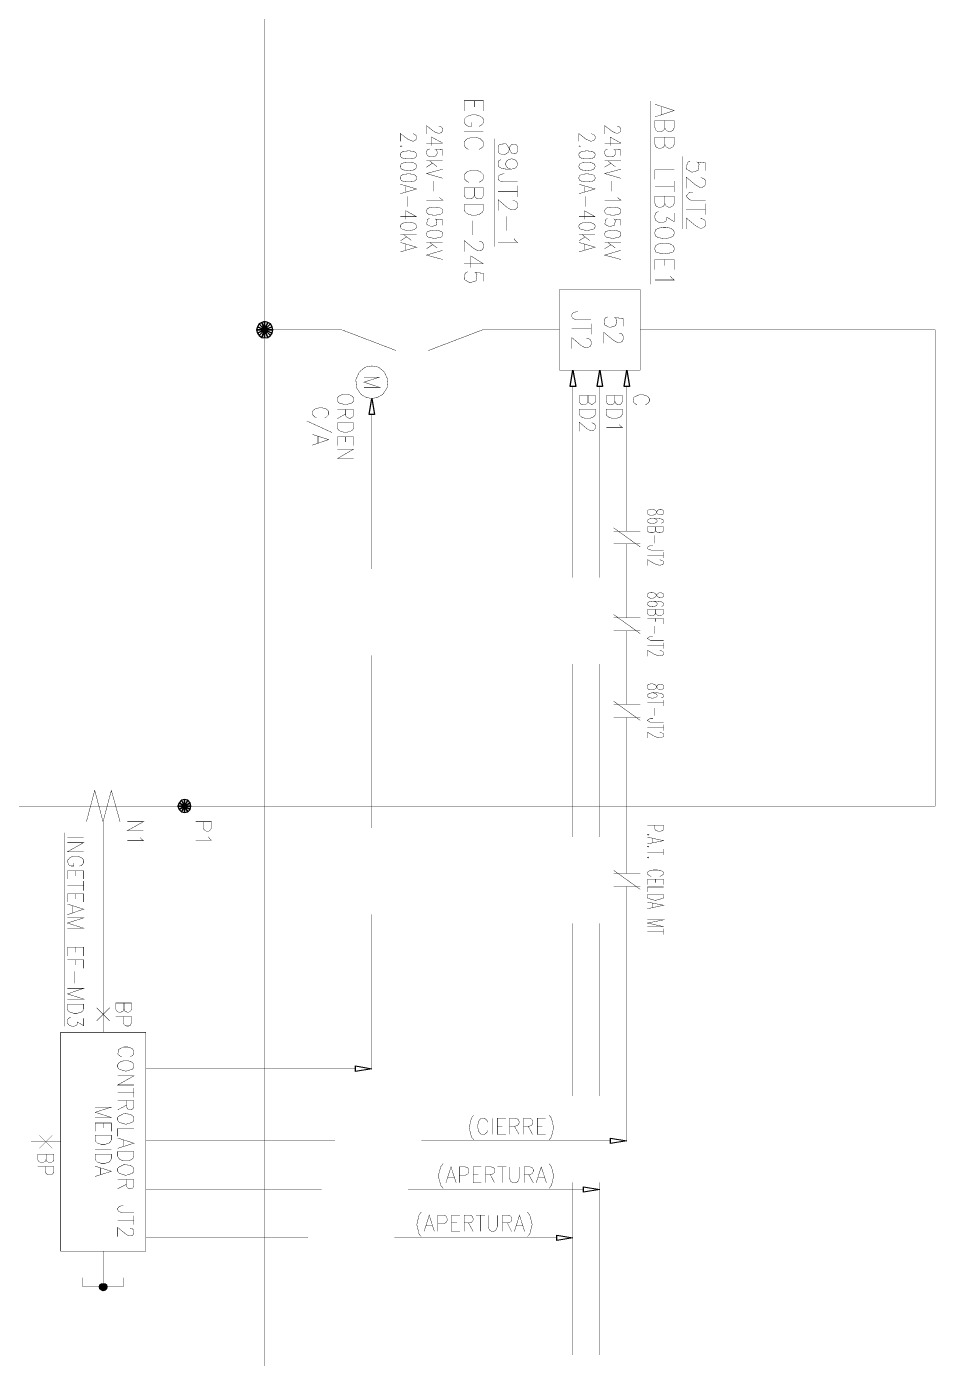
# Model space of a CAD drawing. Extents: x 0.1 to 11.6, y 0.2 to 16.4.
# Drawn here: x 5.572 to 7.485, y 4.385 to 7.188 of the extents above; entities that cross this region are included whole.
import ezdxf

# ---------------------------------------------------------------- set-up
doc = ezdxf.new("R2010")
doc.units = 0
doc.header["$MEASUREMENT"] = 0

msp = doc.modelspace()

# ---------------------------------------------------------------- linework, layer by layer
at = {"color": 0, "const_width": 0.000833}
for points in [[(6.07335, 2.41581), (6.07335, 15.81)], [(6.49333, 7.0325), (6.53418, 7.0325), (6.53418, 7.01079)], [(6.49333, 7.0325), (6.49333, 7.01079)], [(6.51497, 7.0325), (6.51497, 7.01915)], [(6.88667, 7.03163), (6.88667, 6.64583)], [(6.89501, 7.02501), (6.93582, 7.01167), (6.89501, 6.99832)], [(6.90831, 7.01997), (6.90831, 7.00331)], [(6.44, 6.97831), (6.44168, 6.97831), (6.44499, 6.97749), (6.44667, 6.97581), (6.44835, 6.97331), (6.44835, 6.96913), (6.44667, 6.96664), (6.44499, 6.965), (6.44168, 6.96414), (6.43832, 6.96414), (6.435, 6.965), (6.43001, 6.9675), (6.41417, 6.97999), (6.41417, 6.96246)], [(6.52501, 6.97831), (6.52832, 6.97999), (6.5325, 6.98335), (6.53418, 6.98665), (6.53418, 6.99333), (6.5325, 6.99582), (6.52832, 6.99914), (6.52501, 7.00082), (6.51915, 7.0025), (6.50917, 7.0025), (6.50331, 7.00082), (6.49918, 6.99914), (6.49333, 6.99333), (6.49333, 6.98665), (6.49582, 6.98335), (6.49918, 6.97999), (6.50331, 6.97831), (6.50917, 6.97831), (6.50917, 6.98665)], [(6.815, 6.97831), (6.81668, 6.97831), (6.81999, 6.97749), (6.82167, 6.97581), (6.82335, 6.97331), (6.82335, 6.96913), (6.82167, 6.96664), (6.81999, 6.965), (6.81668, 6.96414), (6.81332, 6.96414), (6.81082, 6.965), (6.80583, 6.9675), (6.78917, 6.97999), (6.78917, 6.96246)], [(6.89501, 6.99083), (6.93582, 6.99083), (6.93582, 6.97581), (6.93332, 6.97081), (6.93164, 6.96913), (6.92751, 6.9675), (6.92415, 6.9675), (6.91997, 6.96913), (6.91835, 6.97081), (6.91585, 6.97581), (6.91585, 6.99083)], [(6.91585, 6.97581), (6.91417, 6.97081), (6.91249, 6.96913), (6.90831, 6.9675), (6.9025, 6.9675), (6.89833, 6.96913), (6.89665, 6.97081), (6.89501, 6.97581), (6.89501, 6.99083)], [(6.38585, 6.96246), (6.38747, 6.96246), (6.38997, 6.96083), (6.39165, 6.95996), (6.39333, 6.95747), (6.39333, 6.95247), (6.39165, 6.94997), (6.38997, 6.94917), (6.38747, 6.94749), (6.38417, 6.94749), (6.38086, 6.94917), (6.37582, 6.95079), (6.35915, 6.96332), (6.35915, 6.94667)], [(6.44835, 6.94331), (6.42503, 6.95583), (6.42503, 6.9375)], [(6.53418, 6.96664), (6.49333, 6.96664)], [(6.52501, 6.92996), (6.52832, 6.93164), (6.5325, 6.935), (6.53381, 6.93707), (6.53381, 6.94607), (6.52707, 6.95258), (6.52501, 6.95335), (6.51915, 6.95497), (6.50917, 6.95497), (6.50331, 6.95335), (6.49918, 6.95167), (6.49582, 6.94829), (6.49333, 6.94499), (6.49333, 6.93832), (6.49582, 6.935), (6.49918, 6.93164), (6.50331, 6.92996)], [(6.55664, 6.95247), (6.55664, 6.72499)], [(6.76085, 6.96246), (6.76247, 6.96246), (6.76753, 6.95996), (6.76915, 6.95747), (6.76915, 6.95247), (6.76753, 6.94997), (6.76247, 6.94749), (6.75917, 6.94749), (6.75586, 6.94917), (6.75082, 6.95079), (6.73503, 6.96332), (6.73503, 6.94667)], [(6.82335, 6.94331), (6.80083, 6.95583), (6.80083, 6.9375)], [(6.89501, 6.95583), (6.93582, 6.95583), (6.93582, 6.94081), (6.93332, 6.93582), (6.93164, 6.93414), (6.92751, 6.93251), (6.92415, 6.93251), (6.91997, 6.93414), (6.91835, 6.93582), (6.91585, 6.94081), (6.91585, 6.95583)], [(6.91585, 6.94081), (6.91417, 6.93582), (6.91249, 6.93414), (6.90831, 6.93251), (6.9025, 6.93251), (6.89833, 6.93414), (6.89665, 6.93582), (6.89501, 6.94081), (6.89501, 6.95583)], [(6.44835, 6.94331), (6.41417, 6.94331)], [(6.44835, 6.91667), (6.44835, 6.92914), (6.43332, 6.92996), (6.435, 6.92914), (6.43668, 6.92497), (6.43668, 6.92165), (6.435, 6.91749), (6.43164, 6.91499), (6.42665, 6.91417), (6.42333, 6.91417), (6.41917, 6.91499), (6.41585, 6.91749), (6.41417, 6.92165), (6.41417, 6.92497), (6.41585, 6.92914), (6.41749, 6.92996), (6.42085, 6.93083)], [(6.82335, 6.94331), (6.78917, 6.94331)], [(6.82335, 6.91667), (6.82335, 6.92914), (6.80919, 6.92996), (6.81082, 6.92914), (6.81168, 6.92497), (6.81168, 6.92165), (6.81082, 6.91749), (6.80751, 6.91499), (6.80251, 6.91417), (6.79915, 6.91417), (6.79417, 6.91499), (6.79085, 6.91749), (6.78917, 6.92165), (6.78917, 6.92497), (6.79085, 6.92914), (6.79249, 6.92996), (6.79585, 6.93083)], [(6.44835, 6.90582), (6.41417, 6.90582)], [(6.42665, 6.90082), (6.41417, 6.89247)], [(6.43668, 6.89333), (6.42085, 6.90582)], [(6.5925, 6.88829), (6.58664, 6.88997), (6.58251, 6.89333), (6.58083, 6.89833), (6.58083, 6.89996), (6.58251, 6.905), (6.58664, 6.90831), (6.5925, 6.91), (6.59418, 6.91), (6.59999, 6.90831), (6.60417, 6.905), (6.60585, 6.89996), (6.60585, 6.89833), (6.60417, 6.89333), (6.59999, 6.88997), (6.5925, 6.88829), (6.58251, 6.88829), (6.57249, 6.88997), (6.56668, 6.89333), (6.565, 6.89833), (6.565, 6.90164), (6.56668, 6.90663), (6.57086, 6.90831)], [(6.82335, 6.90582), (6.78917, 6.90582)], [(6.80251, 6.90082), (6.78917, 6.89247)], [(6.81168, 6.89333), (6.79585, 6.90582)], [(6.95247, 6.91499), (6.95247, 6.76247)], [(7.00168, 6.88499), (7.00168, 6.90164), (6.98415, 6.90332), (6.98665, 6.90164), (6.98807, 6.89839), (6.98589, 6.88574), (6.97319, 6.88178), (6.96181, 6.88818), (6.96283, 6.90061), (6.965, 6.90332), (6.96918, 6.905)], [(6.44835, 6.88829), (6.41417, 6.87913), (6.44835, 6.86914)], [(6.52501, 6.86083), (6.52832, 6.86247), (6.5325, 6.86583), (6.53381, 6.86789), (6.53381, 6.8769), (6.52707, 6.8834), (6.52501, 6.88417), (6.51915, 6.88579), (6.50917, 6.88579), (6.50331, 6.88417), (6.49918, 6.88249), (6.49582, 6.87918), (6.49333, 6.87582), (6.49333, 6.86914), (6.49582, 6.86583), (6.49918, 6.86247), (6.50331, 6.86083)], [(6.60585, 6.86165), (6.57497, 6.86165), (6.56917, 6.86333), (6.56668, 6.86496), (6.565, 6.86833), (6.565, 6.87164), (6.56668, 6.875), (6.56917, 6.87663), (6.57497, 6.87831), (6.57835, 6.87831)], [(6.82335, 6.88829), (6.78917, 6.87913), (6.82335, 6.86914)], [(6.93582, 6.88667), (6.89501, 6.88667), (6.89501, 6.86664)], [(6.99164, 6.87001), (6.99414, 6.87001), (6.9975, 6.86833), (7, 6.86664), (7.00168, 6.86333), (7.00168, 6.85667), (7, 6.85331), (6.9975, 6.85167), (6.99414, 6.84999), (6.99001, 6.84999), (6.98665, 6.85167), (6.98085, 6.85499), (6.96083, 6.87164), (6.96083, 6.84831)], [(6.35915, 6.85667), (6.39333, 6.84663), (6.35915, 6.83664)], [(6.37082, 6.85249), (6.37082, 6.84082)], [(6.42833, 6.86333), (6.42833, 6.84164)], [(6.49333, 6.84918), (6.53418, 6.84918), (6.53418, 6.83415), (6.5325, 6.82915), (6.53082, 6.82747), (6.52664, 6.82579), (6.52251, 6.82579), (6.51915, 6.82747), (6.51665, 6.82915), (6.51497, 6.83415), (6.51497, 6.84918)], [(6.51497, 6.83415), (6.51335, 6.82915), (6.51085, 6.82747), (6.50749, 6.82579), (6.50168, 6.82579), (6.4975, 6.82747), (6.49582, 6.82915), (6.49333, 6.83415), (6.49333, 6.84918)], [(6.60585, 6.84164), (6.565, 6.84164)], [(6.60585, 6.85331), (6.60585, 6.82997)], [(6.73503, 6.85667), (6.76915, 6.84663), (6.73503, 6.83664)], [(6.74669, 6.85249), (6.74669, 6.84082)], [(6.80414, 6.86333), (6.80414, 6.84164)], [(6.93582, 6.85167), (6.89501, 6.85167)], [(6.93582, 6.86333), (6.93582, 6.84)], [(7.00168, 6.82329), (6.97081, 6.82329), (6.96804, 6.82374), (6.96067, 6.83165), (6.96804, 6.83963), (6.97081, 6.84), (6.97499, 6.84)], [(6.37418, 6.83083), (6.37418, 6.80914)], [(6.44168, 6.82915), (6.44336, 6.82667), (6.44835, 6.82329), (6.41417, 6.82329)], [(6.59581, 6.82249), (6.59831, 6.82249), (6.60167, 6.82081), (6.60417, 6.81917), (6.60585, 6.81581), (6.60585, 6.80914), (6.60417, 6.80583), (6.60167, 6.80414), (6.59831, 6.80246), (6.59418, 6.80246), (6.59, 6.80414), (6.58415, 6.80751), (6.565, 6.82417), (6.565, 6.80083)], [(6.74918, 6.83083), (6.74918, 6.80914)], [(6.81668, 6.82915), (6.81836, 6.82667), (6.82335, 6.82329), (6.78917, 6.82329)], [(6.89501, 6.83165), (6.93582, 6.83165), (6.93582, 6.81668), (6.93332, 6.81164), (6.93164, 6.81), (6.92751, 6.80832), (6.92415, 6.80832), (6.91997, 6.81), (6.91835, 6.81164), (6.91585, 6.81668), (6.91585, 6.83165)], [(6.91585, 6.81668), (6.91417, 6.81164), (6.91249, 6.81), (6.90831, 6.80832), (6.9025, 6.80832), (6.89833, 6.81), (6.89665, 6.81164), (6.89501, 6.81668), (6.89501, 6.83165)], [(7.00168, 6.81581), (7.00168, 6.79249)], [(6.39333, 6.78831), (6.35915, 6.78831)], [(6.39333, 6.78831), (6.37082, 6.80083), (6.37082, 6.7825)], [(6.44835, 6.76997), (6.44835, 6.78163), (6.43332, 6.78331), (6.435, 6.78163), (6.43614, 6.77951), (6.43463, 6.77035), (6.42421, 6.76742), (6.41476, 6.77203), (6.41581, 6.78142), (6.41749, 6.78331), (6.42085, 6.78413)], [(6.58251, 6.78917), (6.58251, 6.75917)], [(6.76915, 6.78831), (6.73503, 6.78831)], [(6.76915, 6.78831), (6.74669, 6.80083), (6.74669, 6.7825)], [(6.82335, 6.76997), (6.82335, 6.78163), (6.80919, 6.78331), (6.81082, 6.78163), (6.81179, 6.77924), (6.80951, 6.76992), (6.79893, 6.76736), (6.78971, 6.77235), (6.79081, 6.78153), (6.79249, 6.78331), (6.79585, 6.78413)], [(6.93582, 6.79585), (6.93582, 6.7775), (6.91997, 6.78749), (6.91997, 6.7825), (6.91835, 6.77914), (6.91585, 6.7775), (6.91, 6.77582), (6.90668, 6.77582), (6.90082, 6.7775), (6.89665, 6.78082), (6.89501, 6.78581), (6.89501, 6.79081), (6.89665, 6.79585), (6.89833, 6.79747), (6.9025, 6.79915)], [(7.00168, 6.80414), (6.96083, 6.80414)], [(6.99164, 6.78413), (6.99414, 6.78413), (6.9975, 6.7825), (7, 6.78082), (7.00168, 6.7775), (7.00168, 6.77083), (7, 6.76747), (6.9975, 6.76585), (6.99414, 6.76417), (6.99001, 6.76417), (6.98665, 6.76585), (6.98085, 6.76915), (6.96083, 6.78581), (6.96083, 6.76247)], [(6.51085, 6.78), (6.51085, 6.75)], [(6.39333, 6.75082), (6.35915, 6.75082)], [(6.3725, 6.74582), (6.35915, 6.73747)], [(6.35915, 6.73415), (6.39333, 6.72412), (6.35915, 6.71414)], [(6.38249, 6.73833), (6.36583, 6.75082)], [(6.37082, 6.72999), (6.37082, 6.71832)], [(6.44835, 6.73415), (6.41417, 6.73415)], [(6.42665, 6.72917), (6.41417, 6.72081)], [(6.43668, 6.7225), (6.42085, 6.73415)], [(6.52501, 6.73665), (6.52664, 6.73665), (6.53082, 6.73497), (6.5325, 6.73329), (6.53418, 6.72999), (6.53418, 6.72331), (6.5325, 6.72), (6.53082, 6.71832), (6.52664, 6.71664), (6.52251, 6.71664), (6.51915, 6.71832), (6.51335, 6.72163), (6.49333, 6.73833), (6.49333, 6.715)], [(6.59831, 6.74246), (6.59999, 6.73915), (6.60585, 6.73415), (6.565, 6.73415)], [(6.76915, 6.75082), (6.73503, 6.75082)], [(6.74832, 6.74582), (6.73503, 6.73747)], [(6.73503, 6.73415), (6.76915, 6.72412), (6.73503, 6.71414)], [(6.75749, 6.73833), (6.74164, 6.75082)], [(6.74669, 6.72999), (6.74669, 6.71832)], [(6.82335, 6.73415), (6.78917, 6.73415)], [(6.80251, 6.72917), (6.78917, 6.72081)], [(6.81168, 6.7225), (6.79585, 6.73415)], [(6.44835, 6.7175), (6.41417, 6.70747), (6.44835, 6.69829)], [(6.53418, 6.68913), (6.50749, 6.70583), (6.50749, 6.68083)], [(6.82335, 6.7175), (6.78917, 6.70747), (6.82335, 6.69829)], [(6.53418, 6.68913), (6.49333, 6.68913)], [(6.53418, 6.6525), (6.53418, 6.66917), (6.51665, 6.67079), (6.51915, 6.66917), (6.52056, 6.6659), (6.51839, 6.65326), (6.50569, 6.64925), (6.49431, 6.65565), (6.49533, 6.66808), (6.4975, 6.67079), (6.50168, 6.67247)], [(6.89501, 6.69829), (6.93582, 6.69829), (6.93582, 6.67665)], [(6.89501, 6.69829), (6.89501, 6.67665)], [(6.91585, 6.69829), (6.91585, 6.685)], [(6.92751, 6.66331), (6.93001, 6.66), (6.93582, 6.655), (6.89501, 6.655)], [(6.76085, 6.57167), (6.72999, 6.57167), (6.72418, 6.57329), (6.72168, 6.57497), (6.72, 6.57835), (6.72, 6.58165), (6.72168, 6.58496), (6.72418, 6.58664), (6.72999, 6.58832), (6.73335, 6.58832)], [(6.76085, 6.56332), (6.76085, 6.54081)], [(6.82835, 6.55751), (6.82835, 6.57417), (6.81082, 6.57579), (6.81332, 6.57417), (6.81472, 6.57113), (6.81267, 6.55892), (6.79986, 6.55501), (6.78836, 6.56114), (6.7895, 6.57324), (6.79167, 6.57579), (6.79585, 6.57747)], [(6.07335, 6.54997), (6.23665, 6.54997)], [(6.23665, 6.54997), (6.34999, 6.50667)], [(6.53168, 6.54997), (6.41835, 6.50667)], [(6.69417, 6.54997), (6.53168, 6.54997)], [(6.76085, 6.55246), (6.72, 6.55246)], [(6.75082, 6.5325), (6.75331, 6.5325), (6.75667, 6.53082), (6.75917, 6.52914), (6.76085, 6.52582), (6.76085, 6.51915), (6.75917, 6.51585), (6.75667, 6.51417), (6.75331, 6.51247), (6.74918, 6.51247), (6.74501, 6.51417), (6.73915, 6.51747), (6.72, 6.53413), (6.72, 6.51079)], [(6.81917, 6.54329), (6.82086, 6.54329), (6.82497, 6.54167), (6.82667, 6.53999), (6.82835, 6.53668), (6.82835, 6.53), (6.82667, 6.52664), (6.82497, 6.52496), (6.82086, 6.52333), (6.81668, 6.52333), (6.81332, 6.52496), (6.80751, 6.52832), (6.78749, 6.54497), (6.78749, 6.52165)], [(6.86415, 6.54997), (7.02669, 6.54997)], [(7.48503, 6.54997), (7.02669, 6.54997)], [(7.48503, 5.54747), (7.48503, 6.54997)], [(6.2825, 6.45079), (6.31581, 6.45079), (6.2825, 6.44), (6.31581, 6.42914), (6.2825, 6.42914)], [(6.7225, 6.43083), (6.7225, 6.02832)], [(6.77919, 6.43083), (6.77919, 6.02832)], [(6.83583, 6.43083), (6.83583, 6.12663)], [(6.73583, 6.41168), (6.77001, 6.41168), (6.77001, 6.40001), (6.76947, 6.39779), (6.7621, 6.39231), (6.75467, 6.39779), (6.75418, 6.40001), (6.75418, 6.41168)], [(6.75418, 6.40001), (6.7525, 6.39583), (6.75082, 6.39415), (6.7475, 6.39247), (6.74251, 6.39247), (6.73915, 6.39415), (6.73753, 6.39583), (6.73583, 6.40001), (6.73583, 6.41168)], [(6.79249, 6.41168), (6.82667, 6.41168), (6.82667, 6.40001), (6.82497, 6.39583), (6.82335, 6.39415), (6.81999, 6.39247), (6.81749, 6.39247), (6.81418, 6.39415), (6.8125, 6.39583), (6.81082, 6.40001), (6.81082, 6.41168)], [(6.81082, 6.40001), (6.80919, 6.39583), (6.80751, 6.39415), (6.80414, 6.39247), (6.79915, 6.39247), (6.79585, 6.39415), (6.79417, 6.39583), (6.79249, 6.40001), (6.79249, 6.41168)], [(6.875, 6.39247), (6.87831, 6.39415), (6.88167, 6.39665), (6.88336, 6.40001), (6.88336, 6.405), (6.88167, 6.40831), (6.87831, 6.41081), (6.875, 6.41168), (6.87082, 6.41331), (6.86253, 6.41331), (6.86035, 6.41282), (6.85107, 6.40853), (6.84961, 6.39893), (6.85086, 6.39665), (6.85417, 6.39415), (6.85747, 6.39247)], [(6.19997, 6.36583), (6.20335, 6.36664), (6.20665, 6.36996), (6.20833, 6.3725), (6.20833, 6.37831), (6.20665, 6.38081), (6.20335, 6.38331), (6.19997, 6.38499), (6.19499, 6.38579), (6.1875, 6.38579), (6.18251, 6.38499), (6.17914, 6.38331), (6.17583, 6.38081), (6.17415, 6.37831), (6.17415, 6.3725), (6.17583, 6.36996), (6.17914, 6.36664), (6.18251, 6.36583)], [(6.22667, 6.38249), (6.26085, 6.38249), (6.26085, 6.36996), (6.2601, 6.36783), (6.2525, 6.36317), (6.24485, 6.36783), (6.24414, 6.36996), (6.24414, 6.38249)], [(6.24414, 6.37332), (6.22667, 6.36333)], [(6.29915, 6.37164), (6.29915, 6.04665)], [(6.215, 6.33415), (6.16249, 6.35829)], [(6.76167, 6.35417), (6.76335, 6.35417), (6.76833, 6.35167), (6.77001, 6.34831), (6.77001, 6.34332), (6.76833, 6.34082), (6.76665, 6.33914), (6.76335, 6.33751), (6.75999, 6.33751), (6.75749, 6.33914), (6.7525, 6.34164), (6.73583, 6.35579), (6.73583, 6.33664)], [(6.81999, 6.35167), (6.82167, 6.34831), (6.82667, 6.345), (6.79249, 6.345)], [(6.17415, 6.32997), (6.20833, 6.31917), (6.17415, 6.30746)], [(6.18582, 6.32579), (6.18582, 6.31164)], [(6.22667, 6.32497), (6.26085, 6.32497), (6.26085, 6.30664)], [(6.22667, 6.32497), (6.22667, 6.30664)], [(6.24414, 6.32497), (6.24414, 6.31413)], [(6.22667, 6.29915), (6.26085, 6.29915), (6.22667, 6.27914), (6.26085, 6.27914)], [(6.90831, 6.14333), (6.91168, 6.14415), (6.91336, 6.14665), (6.91336, 6.14833), (6.91168, 6.15082), (6.90668, 6.1525), (6.89833, 6.15332), (6.89085, 6.15332), (6.88417, 6.1525), (6.88086, 6.15082), (6.87918, 6.14833), (6.87918, 6.14746), (6.88086, 6.14497), (6.88417, 6.14333), (6.88917, 6.14247), (6.89085, 6.14247), (6.89501, 6.14333), (6.89833, 6.14497), (6.90001, 6.14746), (6.90001, 6.14833), (6.89833, 6.15082), (6.89501, 6.1525), (6.89085, 6.15332)], [(6.86415, 6.09332), (6.80832, 6.13331)], [(6.86415, 6.12663), (6.80832, 6.12663)], [(6.87918, 6.13579), (6.91336, 6.13579), (6.91336, 6.1275), (6.91168, 6.125), (6.91, 6.12414), (6.90668, 6.12332), (6.90332, 6.12332), (6.90001, 6.12414), (6.89833, 6.125), (6.89665, 6.1275), (6.89665, 6.13579)], [(6.89665, 6.1275), (6.89501, 6.125), (6.89333, 6.12414), (6.89085, 6.12332), (6.88585, 6.12332), (6.88249, 6.12414), (6.88086, 6.125), (6.87918, 6.1275), (6.87918, 6.13579)], [(6.89333, 6.11751), (6.89333, 6.10081)], [(6.86415, 6.09999), (6.80832, 6.09999)], [(6.83583, 5.94417), (6.83583, 6.09999)], [(6.91336, 6.08664), (6.88747, 6.08664), (6.88249, 6.08751), (6.88086, 6.08832), (6.87918, 6.09082), (6.87918, 6.0925), (6.88086, 6.09413), (6.88249, 6.095), (6.88747, 6.09581), (6.89085, 6.09581)], [(6.91336, 6.08247), (6.91336, 6.06999)], [(6.91336, 6.07585), (6.87918, 6.07585)], [(6.905, 6.06581), (6.90668, 6.06581), (6.91, 6.065), (6.91168, 6.06413), (6.91336, 6.06164), (6.91336, 6.05832), (6.91168, 6.05664), (6.91, 6.05583), (6.90668, 6.05501), (6.90332, 6.05501), (6.90001, 6.05583), (6.89501, 6.05751), (6.87918, 6.06668), (6.87918, 6.05414)], [(6.90831, 5.96832), (6.91168, 5.96913), (6.91336, 5.97168), (6.91336, 5.97418), (6.91168, 5.97667), (6.90668, 5.97831), (6.89833, 5.97917), (6.89085, 5.97917), (6.88417, 5.97831), (6.88086, 5.97667), (6.87918, 5.97418), (6.87918, 5.9725), (6.88086, 5.97), (6.88417, 5.96832), (6.88917, 5.9675), (6.89085, 5.9675), (6.89501, 5.96832), (6.89833, 5.97), (6.90001, 5.9725), (6.90001, 5.97418), (6.89833, 5.97667), (6.89501, 5.97831), (6.89085, 5.97917)], [(6.86415, 5.91081), (6.80832, 5.95085)], [(6.86415, 5.94417), (6.80832, 5.94417)], [(6.87918, 5.96164), (6.91336, 5.96164), (6.91336, 5.95335), (6.91168, 5.95085), (6.91, 5.94997), (6.90668, 5.94917), (6.90332, 5.94917), (6.90001, 5.94997), (6.89833, 5.95085), (6.89665, 5.95335), (6.89665, 5.96164)], [(6.89665, 5.95335), (6.89501, 5.95085), (6.89333, 5.94997), (6.89085, 5.94917), (6.88585, 5.94917), (6.88249, 5.94997), (6.88086, 5.95085), (6.87918, 5.95335), (6.87918, 5.96164)], [(6.87918, 5.94249), (6.91336, 5.94249), (6.91336, 5.93083)], [(6.89665, 5.94249), (6.89665, 5.93582)], [(6.86415, 5.91667), (6.80832, 5.91667)], [(6.83583, 5.91667), (6.83583, 5.76167)], [(6.89333, 5.92665), (6.89333, 5.91081)], [(6.91336, 5.89665), (6.88747, 5.89665), (6.88531, 5.89675), (6.87901, 5.90082), (6.88531, 5.90494), (6.88747, 5.905), (6.89085, 5.905)], [(6.91336, 5.88579), (6.87918, 5.88579)], [(6.91336, 5.89165), (6.91336, 5.87918)], [(6.29915, 5.86496), (6.29915, 5.50163)], [(6.905, 5.875), (6.90668, 5.875), (6.91, 5.87414), (6.91168, 5.87332), (6.91336, 5.87164), (6.91336, 5.86751), (6.91168, 5.86583), (6.91, 5.86496), (6.90668, 5.86415), (6.90332, 5.86415), (6.90001, 5.86496), (6.89501, 5.86664), (6.87918, 5.87582), (6.87918, 5.86333)], [(6.7225, 5.84668), (6.7225, 5.48247)], [(6.77919, 5.84668), (6.77919, 5.48247)], [(6.90831, 5.77582), (6.91168, 5.77664), (6.91336, 5.77914), (6.91336, 5.78082), (6.91168, 5.78331), (6.90668, 5.785), (6.89833, 5.78668), (6.89085, 5.78668), (6.88417, 5.785), (6.88086, 5.78331), (6.87918, 5.78082), (6.87918, 5.78), (6.88086, 5.7775), (6.88417, 5.77582), (6.88917, 5.77501), (6.89085, 5.77501), (6.89501, 5.77582), (6.89833, 5.7775), (6.90001, 5.78), (6.90001, 5.78082), (6.89833, 5.78331), (6.89501, 5.785), (6.89085, 5.78668)], [(6.86415, 5.72831), (6.80832, 5.76833)], [(6.86415, 5.76167), (6.80832, 5.76167)], [(6.91336, 5.76497), (6.87918, 5.76497)], [(6.89333, 5.75418), (6.89333, 5.73833)], [(6.91336, 5.77083), (6.91336, 5.75831)], [(6.86415, 5.73415), (6.80832, 5.73415)], [(6.83583, 5.73415), (6.83583, 5.40582)], [(6.91336, 5.72418), (6.88747, 5.72418), (6.88531, 5.72428), (6.87901, 5.72835), (6.88531, 5.73242), (6.88747, 5.73247), (6.89085, 5.73247)], [(6.91336, 5.71913), (6.91336, 5.70665)], [(6.91336, 5.71332), (6.87918, 5.71332)], [(6.905, 5.70247), (6.90668, 5.70247), (6.91, 5.70167), (6.91168, 5.70079), (6.91336, 5.69917), (6.91336, 5.69499), (6.91168, 5.69331), (6.91, 5.69249), (6.90668, 5.69168), (6.90332, 5.69168), (6.90001, 5.69249), (6.89501, 5.69417), (6.87918, 5.70335), (6.87918, 5.69081)], [(5.69835, 5.51497), (5.71582, 5.58083), (5.73335, 5.51497), (5.75082, 5.58083), (5.76915, 5.51497)], [(7.48503, 5.54747), (3.02501, 5.54747)], [(5.73335, 5.51497), (5.73335, 5.07167)], [(5.78418, 5.51497), (5.81836, 5.51497), (5.78418, 5.49582), (5.81836, 5.49582)], [(5.92833, 5.51497), (5.96164, 5.51497), (5.96164, 5.5025), (5.96001, 5.49832), (5.95833, 5.49664), (5.95583, 5.49501), (5.95085, 5.49501), (5.94749, 5.49664), (5.94586, 5.49832), (5.94417, 5.5025), (5.94417, 5.51497)], [(6.87918, 5.50749), (6.91336, 5.50749), (6.91336, 5.49914), (6.91168, 5.49664), (6.91, 5.49582), (6.90668, 5.49501), (6.90169, 5.49501), (6.89833, 5.49582), (6.89665, 5.49664), (6.89501, 5.49914), (6.89501, 5.50749)], [(5.65169, 5.49164), (5.65169, 5.08415)], [(5.65831, 5.47081), (5.69249, 5.47081), (5.65831, 5.45167), (5.69249, 5.45167)], [(5.69249, 5.48167), (5.65831, 5.48167)], [(5.81168, 5.48247), (5.81332, 5.47917), (5.81836, 5.47499), (5.78418, 5.47499)], [(5.95583, 5.48335), (5.95665, 5.47999), (5.96164, 5.47581), (5.92833, 5.47581)], [(6.87918, 5.48247), (6.91336, 5.47499), (6.87918, 5.46832)], [(6.89085, 5.47999), (6.89085, 5.47081)], [(5.68419, 5.42165), (5.6875, 5.42247), (5.69081, 5.42583), (5.69249, 5.42833), (5.69249, 5.43332), (5.69081, 5.43664), (5.6875, 5.43913), (5.68419, 5.44081), (5.67914, 5.44168), (5.67165, 5.44168), (5.66667, 5.44081), (5.66422, 5.43994), (5.65804, 5.43278), (5.66124, 5.42404), (5.66336, 5.42247), (5.66667, 5.42165), (5.67165, 5.42165), (5.67165, 5.42833)], [(6.91336, 5.45079), (6.87918, 5.45079)], [(6.91336, 5.45747), (6.91336, 5.44499)], [(5.65831, 5.41168), (5.69249, 5.41168), (5.69249, 5.39415)], [(5.65831, 5.41168), (5.65831, 5.39415)], [(5.67583, 5.41168), (5.67583, 5.40082)], [(6.86415, 5.3725), (6.80832, 5.41249)], [(6.905, 5.40001), (6.90831, 5.40082), (6.91168, 5.40332), (6.91336, 5.405), (6.91336, 5.40831), (6.91168, 5.41), (6.90831, 5.41168), (6.905, 5.41249), (6.90001, 5.41331), (6.89165, 5.41331), (6.88747, 5.41249), (6.88417, 5.41168), (6.88086, 5.41), (6.87918, 5.40831), (6.87918, 5.405), (6.88086, 5.40332), (6.88417, 5.40082), (6.88747, 5.40001)], [(5.69249, 5.38997), (5.69249, 5.37001)], [(6.86415, 5.40582), (6.80832, 5.40582)], [(6.87918, 5.39415), (6.91336, 5.39415), (6.91336, 5.38249)], [(6.87918, 5.39415), (6.87918, 5.38249)], [(6.89665, 5.39415), (6.89665, 5.38667)], [(5.69249, 5.37999), (5.65831, 5.37999)], [(5.65831, 5.36333), (5.69249, 5.36333), (5.69249, 5.34581)], [(5.65831, 5.36333), (5.65831, 5.34581)], [(5.67583, 5.36333), (5.67583, 5.35249)], [(6.86415, 5.37831), (6.80832, 5.37831)], [(6.83583, 5.37831), (6.83583, 4.84332)], [(6.91336, 5.3775), (6.87918, 5.3775), (6.87918, 5.36664)], [(5.65831, 5.34164), (5.69249, 5.33083), (5.65831, 5.31917)], [(5.66997, 5.33751), (5.66997, 5.32329)], [(6.87918, 5.34581), (6.91336, 5.33914), (6.87918, 5.33165)], [(6.89085, 5.34332), (6.89085, 5.33415)], [(5.65831, 5.3125), (5.69249, 5.3125), (5.65831, 5.30165), (5.69249, 5.29081), (5.65831, 5.29081)], [(6.29915, 5.31999), (6.29915, 4.99501)], [(6.7225, 5.30083), (6.7225, 4.9375)], [(6.77919, 5.30083), (6.77919, 4.9375)], [(6.87918, 5.30832), (6.91336, 5.30832), (6.87918, 5.30165), (6.91336, 5.29417), (6.87918, 5.29417)], [(6.91336, 5.28331), (6.87918, 5.28331)], [(6.91336, 5.28999), (6.91336, 5.2775)], [(5.65831, 5.25082), (5.69249, 5.25082), (5.69249, 5.23247)], [(5.65831, 5.25082), (5.65831, 5.23247)], [(5.67583, 5.25082), (5.67583, 5.23996)], [(5.65831, 5.22418), (5.69249, 5.22418), (5.69249, 5.20665)], [(5.67583, 5.22418), (5.67583, 5.21332)], [(5.67253, 5.19997), (5.67253, 5.17497)], [(5.65831, 5.16417), (5.69249, 5.16417), (5.65831, 5.1525), (5.69249, 5.14165), (5.65831, 5.14165)], [(5.75999, 5.13331), (5.79335, 5.13331), (5.79335, 5.12082), (5.79167, 5.11664), (5.79085, 5.11583), (5.78749, 5.11415), (5.78418, 5.11415), (5.77919, 5.11664), (5.7775, 5.12082), (5.7775, 5.13331)], [(5.7775, 5.12082), (5.77582, 5.11664), (5.77083, 5.11415), (5.76585, 5.11415), (5.76335, 5.11583), (5.76167, 5.11664), (5.75999, 5.12082), (5.75999, 5.13331)], [(5.69249, 5.10081), (5.69249, 5.08583), (5.67914, 5.09332), (5.67914, 5.08914), (5.67751, 5.08664), (5.67583, 5.08583), (5.67165, 5.08415), (5.66835, 5.08415), (5.66336, 5.08583), (5.66, 5.08832), (5.65831, 5.0925), (5.65831, 5.09668), (5.66, 5.10081), (5.66499, 5.10331)], [(5.72, 5.12332), (5.7475, 5.09581)], [(5.72, 5.09581), (5.7475, 5.12332)], [(5.75999, 5.10499), (5.79335, 5.10499), (5.79335, 5.0925), (5.79167, 5.08832), (5.79085, 5.08664), (5.78749, 5.08496), (5.7825, 5.08496), (5.77919, 5.08664), (5.7775, 5.08832), (5.77582, 5.0925), (5.77582, 5.10499)], [(5.78999, 5.01997), (5.79335, 5.02165), (5.79665, 5.02414), (5.79833, 5.0275), (5.79833, 5.0325), (5.79665, 5.035), (5.79335, 5.03831), (5.78999, 5.03917), (5.78581, 5.04081), (5.7775, 5.04081), (5.77533, 5.04042), (5.76606, 5.0356), (5.76454, 5.02615), (5.76585, 5.02414), (5.76915, 5.02165), (5.77251, 5.01997)], [(6.26497, 4.99501), (5.82335, 4.99501)], [(5.76417, 4.97999), (5.79833, 4.97999), (5.76417, 4.96083), (5.79833, 4.96083)], [(5.79833, 4.94417), (5.76417, 4.94417)], [(5.79833, 4.95415), (5.79833, 4.935)], [(5.71669, 4.91417), (5.75082, 4.91417), (5.71669, 4.90332), (5.75082, 4.89247), (5.71669, 4.89247)], [(5.76417, 4.92833), (5.79833, 4.92833), (5.79833, 4.91581), (5.79665, 4.91168), (5.79497, 4.91), (5.79167, 4.90831), (5.78917, 4.90831), (5.78581, 4.91), (5.78418, 4.91168), (5.7825, 4.91581), (5.7825, 4.92833)], [(5.7825, 4.91829), (5.76417, 4.90831)], [(5.71669, 4.88081), (5.75082, 4.88081), (5.75082, 4.86333)], [(5.71669, 4.88081), (5.71669, 4.86333)], [(5.73415, 4.88081), (5.73415, 4.87001)], [(6.51417, 4.89746), (6.51085, 4.89415), (6.50857, 4.88997), (6.50401, 4.87125), (6.50857, 4.85254), (6.51085, 4.84831), (6.51417, 4.84581)], [(6.54249, 4.88249), (6.54167, 4.88579), (6.53836, 4.88917), (6.53581, 4.89085), (6.53, 4.89085), (6.5275, 4.88917), (6.52501, 4.88579), (6.52333, 4.88249), (6.52251, 4.8775), (6.52251, 4.87001), (6.52333, 4.86496), (6.52501, 4.86165), (6.5275, 4.85835), (6.53, 4.85667), (6.53581, 4.85667), (6.53836, 4.85835), (6.54167, 4.86165), (6.54249, 4.86496)], [(6.55251, 4.89085), (6.55251, 4.85667)], [(6.56332, 4.85667), (6.56332, 4.89085), (6.58165, 4.89085)], [(6.58919, 4.85667), (6.58919, 4.89085), (6.60167, 4.89085), (6.60585, 4.88917), (6.60747, 4.88747), (6.60915, 4.88417), (6.60915, 4.88081), (6.60747, 4.8775), (6.60585, 4.87582), (6.60167, 4.87414), (6.58919, 4.87414)], [(6.61833, 4.85667), (6.61833, 4.89085), (6.63086, 4.89085), (6.63499, 4.88917), (6.63667, 4.88747), (6.63747, 4.88417), (6.63747, 4.88081), (6.63667, 4.8775), (6.63499, 4.87582), (6.63086, 4.87414), (6.61833, 4.87414)], [(6.64751, 4.85667), (6.64751, 4.89085), (6.66499, 4.89085)], [(6.67253, 4.89746), (6.67503, 4.89415), (6.67731, 4.89079), (6.68192, 4.87125), (6.67731, 4.85172), (6.67503, 4.84831), (6.67253, 4.84581)], [(5.59918, 4.85499), (5.62668, 4.82747)], [(5.59918, 4.82747), (5.62668, 4.85499)], [(5.79833, 4.86914), (5.76417, 4.86914), (5.76417, 4.85249)], [(5.76417, 4.84918), (5.79833, 4.83832), (5.76417, 4.82747)], [(6.56332, 4.87414), (6.57417, 4.87414)], [(6.56332, 4.85667), (6.58165, 4.85667)], [(6.59918, 4.87414), (6.60915, 4.85667)], [(6.62831, 4.87414), (6.63747, 4.85667)], [(6.64751, 4.87414), (6.65831, 4.87414)], [(6.64751, 4.85667), (6.66499, 4.85667)], [(5.64415, 4.84164), (5.58165, 4.84164)], [(5.75082, 4.82585), (5.71669, 4.82585)], [(5.77582, 4.845), (5.77582, 4.83165)], [(6.22168, 4.84332), (5.82335, 4.84332)], [(6.80165, 4.84332), (6.40332, 4.84332)], [(5.59581, 4.815), (5.62999, 4.815), (5.62999, 4.80414), (5.62831, 4.79997), (5.62332, 4.79747), (5.62001, 4.79747), (5.61501, 4.79997), (5.61333, 4.80414), (5.61333, 4.815)], [(5.61333, 4.80414), (5.61165, 4.79997), (5.60667, 4.79747), (5.60249, 4.79747), (5.5975, 4.79997), (5.59581, 4.80414), (5.59581, 4.815)], [(6.44917, 4.79497), (6.44667, 4.79167), (6.44412, 4.78857), (6.43901, 4.76915), (6.44412, 4.74978), (6.44667, 4.74664), (6.44917, 4.74333)], [(6.67253, 4.79497), (6.67503, 4.79167), (6.67736, 4.78842), (6.68201, 4.76915), (6.67736, 4.74994), (6.67503, 4.74664), (6.67253, 4.74333)], [(5.59581, 4.78917), (5.62999, 4.78917), (5.62999, 4.77832), (5.62831, 4.77501), (5.62668, 4.77333), (5.62332, 4.77246), (5.61833, 4.77246), (5.61501, 4.77333), (5.61333, 4.77501), (5.61165, 4.77832), (5.61165, 4.78917)], [(5.71669, 4.78999), (5.75082, 4.77914), (5.71669, 4.76833)], [(5.72835, 4.78581), (5.72835, 4.77246)], [(6.45503, 4.75499), (6.46582, 4.78831), (6.47667, 4.75499)], [(6.45915, 4.76585), (6.4725, 4.76585)], [(6.48335, 4.75499), (6.48335, 4.78831), (6.49582, 4.78831), (6.5, 4.78668), (6.50168, 4.78581), (6.5025, 4.7825), (6.5025, 4.7775), (6.50168, 4.77414), (6.5, 4.77246), (6.49582, 4.77083), (6.48335, 4.77083)], [(6.51247, 4.75499), (6.51247, 4.78831), (6.53, 4.78831)], [(6.51247, 4.77246), (6.52333, 4.77246)], [(6.53836, 4.75499), (6.53836, 4.78831), (6.55083, 4.78831), (6.55501, 4.78668), (6.55664, 4.78581), (6.55751, 4.7825), (6.55751, 4.77914), (6.55664, 4.77582), (6.55501, 4.77414), (6.55083, 4.77246), (6.53836, 4.77246)], [(6.54833, 4.77246), (6.55751, 4.75499)], [(6.56332, 4.78831), (6.58251, 4.78831)], [(6.57335, 4.78831), (6.57335, 4.75499)], [(6.58919, 4.78831), (6.58919, 4.76417), (6.59082, 4.75917), (6.59332, 4.75667), (6.5975, 4.75499), (6.60086, 4.75499), (6.60499, 4.75667), (6.60747, 4.75917), (6.60915, 4.76417), (6.60915, 4.78831)], [(6.62001, 4.75499), (6.62001, 4.78831), (6.63249, 4.78831), (6.63667, 4.78668), (6.63747, 4.78581), (6.63917, 4.7825), (6.63917, 4.77914), (6.63667, 4.77414), (6.63249, 4.77246), (6.62001, 4.77246)], [(6.62918, 4.77246), (6.63917, 4.75499)], [(6.64501, 4.75499), (6.65582, 4.78831), (6.66667, 4.75499)], [(6.64914, 4.76585), (6.66249, 4.76585)], [(5.76417, 4.76167), (5.79833, 4.76167), (5.79833, 4.74914), (5.79665, 4.74501), (5.79497, 4.74333), (5.79167, 4.74251), (5.78917, 4.74251), (5.78581, 4.74333), (5.78418, 4.74501), (5.7825, 4.74914), (5.7825, 4.76167)], [(5.7825, 4.75163), (5.76417, 4.74251)], [(6.19336, 4.74083), (5.82335, 4.74083)], [(6.74501, 4.74083), (6.375, 4.74083)], [(6.51247, 4.75499), (6.53, 4.75499)], [(6.7225, 4.75581), (6.7225, 4.39247)], [(6.77919, 4.75581), (6.77919, 4.39247)], [(5.79833, 4.69249), (5.77251, 4.69249), (5.76753, 4.69417), (5.76585, 4.69499), (5.76417, 4.69829), (5.76417, 4.70085), (5.76585, 4.70335), (5.76753, 4.70497), (5.77251, 4.70665), (5.77582, 4.70665)], [(5.79833, 4.68582), (5.79833, 4.66667)], [(6.40332, 4.69331), (6.40082, 4.69), (6.39849, 4.68664), (6.39382, 4.6671), (6.39849, 4.64757), (6.40082, 4.64415), (6.40332, 4.64165)], [(6.40918, 4.6525), (6.41997, 4.68664), (6.43083, 4.6525)], [(6.43832, 4.6525), (6.43832, 4.68664), (6.45085, 4.68664), (6.45503, 4.685), (6.45751, 4.68001), (6.45751, 4.67497), (6.45583, 4.67247), (6.45503, 4.67085), (6.45085, 4.66917), (6.43832, 4.66917)], [(6.46669, 4.6525), (6.46669, 4.68664), (6.48503, 4.68664)], [(6.49333, 4.6525), (6.49333, 4.68664), (6.50586, 4.68664), (6.50999, 4.685), (6.51247, 4.68001), (6.51247, 4.67665), (6.51085, 4.67333), (6.50999, 4.67247), (6.50586, 4.67085), (6.49333, 4.67085)], [(6.51833, 4.68664), (6.53749, 4.68664)], [(6.5275, 4.68664), (6.5275, 4.6525)], [(6.54417, 4.68664), (6.54417, 4.66249), (6.54585, 4.6575), (6.54833, 4.65414), (6.55251, 4.6525), (6.55501, 4.6525), (6.55919, 4.65414), (6.56168, 4.6575), (6.56332, 4.66249), (6.56332, 4.68664)], [(6.57417, 4.6525), (6.57417, 4.68664), (6.58664, 4.68664), (6.59082, 4.685), (6.5925, 4.68332), (6.59332, 4.68001), (6.59332, 4.67665), (6.5925, 4.67333), (6.59082, 4.67247), (6.58664, 4.67085), (6.57417, 4.67085)], [(6.59918, 4.6525), (6.61003, 4.68664), (6.62082, 4.6525)], [(6.62668, 4.69331), (6.62918, 4.69), (6.63167, 4.68679), (6.63672, 4.6671), (6.63167, 4.6474), (6.62918, 4.64415), (6.62668, 4.64165)], [(5.79833, 4.67583), (5.76417, 4.67583)], [(5.78999, 4.65918), (5.79167, 4.65918), (5.79497, 4.65831), (5.79665, 4.65663), (5.79833, 4.65414), (5.79833, 4.64833), (5.79665, 4.64583), (5.79497, 4.64415), (5.79167, 4.64333), (5.78917, 4.64333), (5.78581, 4.64415), (5.78082, 4.64746), (5.76417, 4.66081), (5.76417, 4.64165)], [(6.41336, 4.66417), (6.42665, 4.66417)], [(6.46669, 4.67085), (6.47835, 4.67085)], [(6.46669, 4.6525), (6.48503, 4.6525)], [(6.5025, 4.67085), (6.51247, 4.6525)], [(6.58415, 4.67085), (6.59332, 4.6525)], [(6.60335, 4.66417), (6.61664, 4.66417)], [(6.16499, 4.63917), (5.82335, 4.63917)], [(6.68832, 4.63917), (6.34668, 4.63917)], [(5.73335, 4.61083), (5.73335, 4.53581)], [(5.77582, 4.55501), (5.77582, 4.53581), (5.69081, 4.53581), (5.69081, 4.55501)]]:
    msp.add_lwpolyline(points, dxfattribs=at)
for points in [[(6.36253, 6.93664), (6.36083, 6.9375), (6.35915, 6.93664), (6.36083, 6.93582), (6.36253, 6.93664)], [(6.39333, 6.91997), (6.39165, 6.92333), (6.38747, 6.92583), (6.37918, 6.92665), (6.37418, 6.92665), (6.36583, 6.92583), (6.36083, 6.92333), (6.35915, 6.91997), (6.35915, 6.91749), (6.36083, 6.91331), (6.36583, 6.91081), (6.37418, 6.91), (6.37918, 6.91), (6.38747, 6.91081), (6.39165, 6.91331), (6.39333, 6.91749), (6.39333, 6.91997)], [(6.60585, 6.93414), (6.60417, 6.93913), (6.59999, 6.94081), (6.59581, 6.94081), (6.5925, 6.93913), (6.59, 6.93582), (6.58832, 6.92914), (6.58664, 6.92415), (6.58251, 6.92079), (6.57835, 6.91917), (6.57249, 6.91917), (6.56917, 6.92079), (6.56668, 6.92247), (6.565, 6.92746), (6.565, 6.93414), (6.56668, 6.93913), (6.56988, 6.94092), (6.58197, 6.94185), (6.58794, 6.93261), (6.59267, 6.92247), (6.60183, 6.92133), (6.60417, 6.92247), (6.60585, 6.92746), (6.60585, 6.93414)], [(6.73833, 6.93664), (6.73665, 6.9375), (6.73503, 6.93664), (6.73665, 6.93582), (6.73833, 6.93664)], [(6.76915, 6.91997), (6.76753, 6.92333), (6.76247, 6.92583), (6.75418, 6.92665), (6.74918, 6.92665), (6.74164, 6.92583), (6.73665, 6.92333), (6.73503, 6.91997), (6.73503, 6.91749), (6.73665, 6.91331), (6.74164, 6.91081), (6.74918, 6.91), (6.75418, 6.91), (6.76247, 6.91081), (6.76753, 6.91331), (6.76915, 6.91749), (6.76915, 6.91997)], [(6.39333, 6.89497), (6.39165, 6.89914), (6.38747, 6.90164), (6.37918, 6.9025), (6.37418, 6.9025), (6.36583, 6.90164), (6.36083, 6.89914), (6.35915, 6.89497), (6.35915, 6.89333), (6.36083, 6.88917), (6.36583, 6.88667), (6.37418, 6.88579), (6.37918, 6.88579), (6.38747, 6.88667), (6.39165, 6.88917), (6.39333, 6.89333), (6.39333, 6.89497)], [(6.76915, 6.89497), (6.76753, 6.89914), (6.76247, 6.90164), (6.75418, 6.9025), (6.74918, 6.9025), (6.74164, 6.90164), (6.73665, 6.89914), (6.73503, 6.89497), (6.73503, 6.89333), (6.73665, 6.88917), (6.74164, 6.88667), (6.74918, 6.88579), (6.75418, 6.88579), (6.76247, 6.88667), (6.76753, 6.88917), (6.76915, 6.89333), (6.76915, 6.89497)], [(6.39333, 6.87082), (6.39165, 6.875), (6.38747, 6.8775), (6.37918, 6.87831), (6.37418, 6.87831), (6.36583, 6.8775), (6.36083, 6.875), (6.35915, 6.87082), (6.35915, 6.86833), (6.36083, 6.86496), (6.36583, 6.86247), (6.37418, 6.86165), (6.37918, 6.86165), (6.38747, 6.86247), (6.39165, 6.86496), (6.39333, 6.86833), (6.39333, 6.87082)], [(6.76915, 6.87082), (6.76753, 6.875), (6.76247, 6.8775), (6.75418, 6.87831), (6.74918, 6.87831), (6.74164, 6.8775), (6.73665, 6.875), (6.73503, 6.87082), (6.73503, 6.86833), (6.73665, 6.86496), (6.74164, 6.86247), (6.74918, 6.86165), (6.75418, 6.86165), (6.76247, 6.86247), (6.76753, 6.86496), (6.76915, 6.86833), (6.76915, 6.87082)], [(6.49333, 6.81413), (6.53418, 6.81413), (6.53418, 6.80333), (6.5325, 6.79833), (6.52832, 6.79497), (6.52501, 6.79329), (6.51915, 6.79167), (6.50917, 6.79167), (6.50331, 6.79329), (6.49918, 6.79497), (6.49582, 6.79833), (6.49333, 6.80333), (6.49333, 6.81413)], [(6.44835, 6.80083), (6.44667, 6.80496), (6.44168, 6.80746), (6.43332, 6.80832), (6.42833, 6.80832), (6.42085, 6.80746), (6.41585, 6.80496), (6.41417, 6.80083), (6.41417, 6.79915), (6.41585, 6.79497), (6.42085, 6.79249), (6.42833, 6.79167), (6.43332, 6.79167), (6.44168, 6.79249), (6.44667, 6.79497), (6.44835, 6.79915), (6.44835, 6.80083)], [(6.82335, 6.80083), (6.82167, 6.80496), (6.81668, 6.80751), (6.80919, 6.80832), (6.80414, 6.80832), (6.79585, 6.80751), (6.79085, 6.80496), (6.78917, 6.80083), (6.78917, 6.79915), (6.79085, 6.79497), (6.79585, 6.79249), (6.80414, 6.79167), (6.80919, 6.79167), (6.81668, 6.79249), (6.82167, 6.79497), (6.82335, 6.79915), (6.82335, 6.80083)], [(6.39333, 6.76915), (6.39165, 6.77246), (6.38747, 6.77496), (6.37918, 6.77664), (6.37418, 6.77664), (6.36583, 6.77496), (6.36083, 6.77246), (6.35915, 6.76915), (6.35915, 6.76665), (6.36083, 6.76329), (6.36583, 6.76079), (6.37418, 6.75917), (6.37918, 6.75917), (6.38747, 6.76079), (6.39165, 6.76329), (6.39333, 6.76665), (6.39333, 6.76915)], [(6.44835, 6.7525), (6.44667, 6.75667), (6.44168, 6.75831), (6.43332, 6.75999), (6.42833, 6.75999), (6.42085, 6.75831), (6.41585, 6.75667), (6.41417, 6.7525), (6.41417, 6.75), (6.41585, 6.74664), (6.41797, 6.74522), (6.43126, 6.7424), (6.4445, 6.74522), (6.44667, 6.74664), (6.44835, 6.75), (6.44835, 6.7525)], [(6.76915, 6.76915), (6.76753, 6.77246), (6.76247, 6.77496), (6.75418, 6.77664), (6.74918, 6.77664), (6.74164, 6.77496), (6.73665, 6.77246), (6.73503, 6.76915), (6.73503, 6.76665), (6.73665, 6.76329), (6.73876, 6.76188), (6.75206, 6.75906), (6.76535, 6.76188), (6.76753, 6.76329), (6.76915, 6.76665), (6.76915, 6.76915)], [(6.82335, 6.7525), (6.82167, 6.75667), (6.81668, 6.75831), (6.80919, 6.75999), (6.80414, 6.75999), (6.79585, 6.75831), (6.79085, 6.75667), (6.78917, 6.7525), (6.78917, 6.75), (6.79085, 6.74664), (6.79297, 6.74522), (6.80621, 6.7424), (6.8195, 6.74522), (6.82167, 6.74664), (6.82335, 6.75), (6.82335, 6.7525)], [(6.93582, 6.75581), (6.93332, 6.76079), (6.92751, 6.76417), (6.91835, 6.76585), (6.91249, 6.76585), (6.9025, 6.76417), (6.89665, 6.76079), (6.89501, 6.75581), (6.89501, 6.7525), (6.89665, 6.7475), (6.9025, 6.74414), (6.91249, 6.74246), (6.91835, 6.74246), (6.92751, 6.74414), (6.93332, 6.7475), (6.93582, 6.7525), (6.93582, 6.75581)], [(6.93582, 6.7225), (6.93332, 6.72749), (6.92751, 6.73079), (6.91835, 6.73247), (6.91249, 6.73247), (6.9025, 6.73079), (6.89665, 6.72749), (6.89501, 6.7225), (6.89501, 6.71913), (6.89665, 6.71414), (6.89903, 6.71278), (6.91493, 6.7099), (6.93088, 6.71272), (6.93332, 6.71414), (6.93582, 6.71913), (6.93582, 6.7225)], [(6.86415, 6.63499), (6.69417, 6.63499), (6.69417, 6.465), (6.86415, 6.465), (6.86415, 6.63499)], [(6.69417, 6.63499), (6.69417, 6.63499)], [(6.29915, 6.40582), (6.31, 6.4075), (6.31917, 6.41249), (6.32286, 6.41525), (6.33106, 6.42774), (6.33285, 6.44526), (6.32553, 6.46143), (6.31429, 6.47086), (6.31, 6.4725), (6.29915, 6.47412), (6.28836, 6.4725), (6.28401, 6.47086), (6.27279, 6.46143), (6.26546, 6.44526), (6.26725, 6.42774), (6.27544, 6.41531), (6.27919, 6.41249), (6.28836, 6.4075), (6.29915, 6.40582)], [(6.26085, 6.40582), (6.25917, 6.40913), (6.25586, 6.41162), (6.2525, 6.41331), (6.2475, 6.41417), (6.24001, 6.41417), (6.23503, 6.41331), (6.23167, 6.41162), (6.22835, 6.40913), (6.22667, 6.40582), (6.22667, 6.40082), (6.22835, 6.39833), (6.22987, 6.39638), (6.24376, 6.39236), (6.2576, 6.39638), (6.25917, 6.39833), (6.26085, 6.40082), (6.26085, 6.40582)], [(6.73583, 6.38331), (6.77001, 6.38331), (6.77001, 6.37332), (6.76833, 6.36914), (6.76497, 6.36664), (6.76167, 6.36496), (6.75749, 6.36415), (6.74918, 6.36415), (6.74414, 6.36496), (6.74083, 6.36664), (6.73753, 6.36914), (6.73583, 6.37332), (6.73583, 6.38331)], [(6.79249, 6.38331), (6.82667, 6.38331), (6.82667, 6.37332), (6.82497, 6.36914), (6.82167, 6.36664), (6.81836, 6.36496), (6.81418, 6.36415), (6.80583, 6.36415), (6.80083, 6.36496), (6.79753, 6.36664), (6.79417, 6.36914), (6.79249, 6.37332), (6.79249, 6.38331)], [(6.22667, 6.35417), (6.26085, 6.35417), (6.26085, 6.34413), (6.25917, 6.34), (6.25586, 6.33746), (6.2525, 6.33583), (6.2475, 6.33496), (6.24001, 6.33496), (6.23503, 6.33583), (6.23167, 6.33746), (6.22835, 6.34), (6.22667, 6.34413), (6.22667, 6.35417)], [(6.91336, 6.16829), (6.91168, 6.17085), (6.90831, 6.17165), (6.905, 6.17165), (6.90169, 6.17085), (6.90001, 6.16917), (6.89833, 6.16499), (6.89665, 6.16249), (6.89333, 6.16081), (6.89085, 6.16), (6.88585, 6.16), (6.88249, 6.16081), (6.88086, 6.16168), (6.87918, 6.16417), (6.87918, 6.16829), (6.88086, 6.17085), (6.88249, 6.17165), (6.88585, 6.17247), (6.89085, 6.17247), (6.89333, 6.17165), (6.89665, 6.16997), (6.89833, 6.16749), (6.90001, 6.16331), (6.90169, 6.16168), (6.905, 6.16081), (6.90831, 6.16081), (6.91168, 6.16168), (6.91336, 6.16417), (6.91336, 6.16829)], [(6.91336, 5.99333), (6.91168, 5.99582), (6.90831, 5.99664), (6.905, 5.99664), (6.90169, 5.99582), (6.90001, 5.99414), (6.89833, 5.99083), (6.89665, 5.98833), (6.89333, 5.98665), (6.89085, 5.98497), (6.88585, 5.98497), (6.88086, 5.98747), (6.87918, 5.98996), (6.87918, 5.99333), (6.88086, 5.99582), (6.88363, 5.99681), (6.89296, 5.99718), (6.89806, 5.99246), (6.90224, 5.98736), (6.9095, 5.98682), (6.91168, 5.98747), (6.91336, 5.98996), (6.91336, 5.99333)], [(6.91336, 5.80083), (6.91168, 5.80333), (6.90831, 5.80414), (6.905, 5.80414), (6.90169, 5.80333), (6.90001, 5.80165), (6.89833, 5.79747), (6.89665, 5.79497), (6.89333, 5.79329), (6.89085, 5.79249), (6.88585, 5.79249), (6.88249, 5.79329), (6.88086, 5.79417), (6.87918, 5.79665), (6.87918, 5.80083), (6.88086, 5.80333), (6.88249, 5.80414), (6.88585, 5.80501), (6.89085, 5.80501), (6.89333, 5.80414), (6.89665, 5.80246), (6.89833, 5.79997), (6.90001, 5.79585), (6.90169, 5.79417), (6.905, 5.79329), (6.90831, 5.79329), (6.91168, 5.79417), (6.91336, 5.79665), (6.91336, 5.80083)], [(6.88249, 5.48747), (6.88086, 5.48833), (6.87918, 5.48747), (6.88086, 5.48665), (6.88249, 5.48747)], [(6.88249, 5.46251), (6.88086, 5.46332), (6.87918, 5.46251), (6.88086, 5.46164), (6.88249, 5.46251)], [(6.88249, 5.43913), (6.88086, 5.44081), (6.87918, 5.43913), (6.88086, 5.43832), (6.88249, 5.43913)], [(6.87918, 5.36165), (6.91336, 5.36165), (6.91336, 5.35579), (6.91228, 5.35368), (6.89626, 5.34928), (6.88026, 5.35363), (6.87918, 5.35579), (6.87918, 5.36165)], [(5.65831, 5.13081), (5.69249, 5.13081), (5.69249, 5.12082), (5.69081, 5.11664), (5.6875, 5.11415), (5.68419, 5.11333), (5.67914, 5.11165), (5.67165, 5.11165), (5.66667, 5.11333), (5.66336, 5.11415), (5.66, 5.11664), (5.65831, 5.12082), (5.65831, 5.13081)], [(5.64415, 5.07167), (5.82335, 5.07167), (5.82335, 4.61083), (5.64415, 4.61083), (5.64415, 5.07167)], [(5.82335, 5.07167), (5.82335, 5.07167)], [(5.79833, 5.00331), (5.79665, 5.00667), (5.79335, 5.00917), (5.78999, 5.01079), (5.78581, 5.01167), (5.7775, 5.01167), (5.77251, 5.01079), (5.76915, 5.00917), (5.76585, 5.00667), (5.76417, 5.00331), (5.76417, 4.99832), (5.76585, 4.99582), (5.76742, 4.99382), (5.78125, 4.98981), (5.79503, 4.99382), (5.79665, 4.99582), (5.79833, 4.99832), (5.79833, 5.00331)], [(5.79833, 4.89247), (5.79665, 4.89497), (5.79335, 4.89746), (5.79113, 4.89908), (5.7775, 4.90076), (5.76557, 4.89475), (5.76417, 4.89247), (5.76417, 4.88667), (5.76585, 4.88417), (5.76742, 4.88217), (5.78125, 4.8781), (5.79503, 4.88217), (5.79665, 4.88417), (5.79833, 4.88667), (5.79833, 4.89247)], [(5.71669, 4.85499), (5.75082, 4.85499), (5.75082, 4.845), (5.74918, 4.84164), (5.74582, 4.83832), (5.74251, 4.83751), (5.73753, 4.83583), (5.72917, 4.83583), (5.72499, 4.83751), (5.72168, 4.83832), (5.71832, 4.84164), (5.71669, 4.845), (5.71669, 4.85499)], [(5.76417, 4.82081), (5.79833, 4.82081), (5.79833, 4.81082), (5.79665, 4.80664), (5.79335, 4.80414), (5.78999, 4.80246), (5.78581, 4.80165), (5.7775, 4.80165), (5.77251, 4.80246), (5.76915, 4.80414), (5.76585, 4.80664), (5.76417, 4.81082), (5.76417, 4.82081)], [(5.71669, 4.815), (5.75082, 4.815), (5.75082, 4.80583), (5.74918, 4.80165), (5.74582, 4.79833), (5.74251, 4.79747), (5.73753, 4.79585), (5.72917, 4.79585), (5.72499, 4.79747), (5.72168, 4.79833), (5.71832, 4.80165), (5.71669, 4.80583), (5.71669, 4.815)], [(5.79833, 4.785), (5.79665, 4.78749), (5.79335, 4.78999), (5.79113, 4.79161), (5.7775, 4.79329), (5.76557, 4.78728), (5.76417, 4.785), (5.76417, 4.77914), (5.76585, 4.77664), (5.76801, 4.77463), (5.78125, 4.77056), (5.79443, 4.77463), (5.79665, 4.77664), (5.79833, 4.77914), (5.79833, 4.785)]]:
    msp.add_lwpolyline(points, close=True, dxfattribs=at)
at = {"color": 0}
for points in [[(6.06168, 6.5625), (6.05832, 6.55664), (6.07335, 6.54997)], [(6.06749, 6.56581), (6.06168, 6.5625), (6.07335, 6.54997)], [(6.07335, 6.56749), (6.06749, 6.56581), (6.07335, 6.54997)], [(6.08003, 6.56581), (6.07335, 6.56749), (6.07335, 6.54997)], [(6.08583, 6.5625), (6.08003, 6.56581), (6.07335, 6.54997)], [(6.08919, 6.55664), (6.08583, 6.5625), (6.07335, 6.54997)], [(6.05832, 6.55664), (6.05664, 6.54997), (6.07335, 6.54997)], [(6.05664, 6.54997), (6.05832, 6.54329), (6.07335, 6.54997)], [(6.05832, 6.54329), (6.06168, 6.53831), (6.07335, 6.54997)], [(6.06168, 6.53831), (6.06749, 6.53418), (6.07335, 6.54997)], [(6.06749, 6.53413), (6.07335, 6.53331), (6.07335, 6.54997)], [(6.09082, 6.54997), (6.08919, 6.55664), (6.07335, 6.54997)], [(6.07335, 6.53331), (6.08003, 6.53413), (6.07335, 6.54997)], [(6.08003, 6.53413), (6.08583, 6.53831), (6.07335, 6.54997)], [(6.08583, 6.53831), (6.08919, 6.54329), (6.07335, 6.54997)], [(6.08919, 6.54329), (6.09082, 6.54997), (6.07335, 6.54997)], [(6.71669, 6.43083), (6.7225, 6.465), (6.72835, 6.43083)], [(6.77333, 6.43083), (6.77919, 6.465), (6.785, 6.43083)], [(6.83003, 6.43083), (6.83583, 6.465), (6.84169, 6.43083)], [(6.29335, 6.37164), (6.29915, 6.40582), (6.30501, 6.37164)], [(5.89333, 5.55496), (5.89085, 5.54747), (5.905, 5.54747)], [(5.89833, 5.56), (5.89333, 5.55496), (5.905, 5.54747)], [(5.905, 5.56164), (5.89833, 5.56), (5.905, 5.54747)], [(5.91168, 5.56), (5.905, 5.56164), (5.905, 5.54747)], [(5.91667, 5.55496), (5.91168, 5.56), (5.905, 5.54747)], [(5.91835, 5.54747), (5.91667, 5.55496), (5.905, 5.54747)], [(5.89085, 5.54747), (5.89333, 5.54081), (5.905, 5.54747)], [(5.89333, 5.54081), (5.89833, 5.53581), (5.905, 5.54747)], [(5.89833, 5.53581), (5.905, 5.53413), (5.905, 5.54747)], [(5.905, 5.53413), (5.91168, 5.53581), (5.905, 5.54747)], [(5.91168, 5.53581), (5.91667, 5.54081), (5.905, 5.54747)], [(5.91667, 5.54081), (5.91835, 5.54747), (5.905, 5.54747)], [(6.26497, 5.00082), (6.29915, 4.99501), (6.26497, 4.98915)], [(6.80165, 4.84918), (6.83583, 4.84332), (6.80165, 4.83751)], [(6.74501, 4.74664), (6.77919, 4.74083), (6.74501, 4.73497)], [(6.68832, 4.64497), (6.7225, 4.63917), (6.68832, 4.63331)], [(5.72667, 4.53999), (5.72999, 4.54249), (5.73335, 4.53581)], [(5.72999, 4.54249), (5.73335, 4.54329), (5.73335, 4.53581)], [(5.73335, 4.54329), (5.73753, 4.54249), (5.73335, 4.53581)], [(5.73753, 4.54249), (5.74083, 4.53999), (5.73335, 4.53581)], [(5.72586, 4.53581), (5.72667, 4.53999), (5.73335, 4.53581)], [(5.72667, 4.53163), (5.72586, 4.53581), (5.73335, 4.53581)], [(5.72999, 4.52914), (5.72667, 4.53163), (5.73335, 4.53581)], [(5.73335, 4.5275), (5.72999, 4.52914), (5.73335, 4.53581)], [(5.74083, 4.53999), (5.74164, 4.53581), (5.73335, 4.53581)], [(5.74164, 4.53581), (5.74083, 4.53163), (5.73335, 4.53581)], [(5.74083, 4.53163), (5.73753, 4.52914), (5.73335, 4.53581)], [(5.73753, 4.52914), (5.73335, 4.5275), (5.73335, 4.53581)]]:
    msp.add_lwpolyline(points, close=True, dxfattribs=at)

doc.saveas('drawing.dxf')
